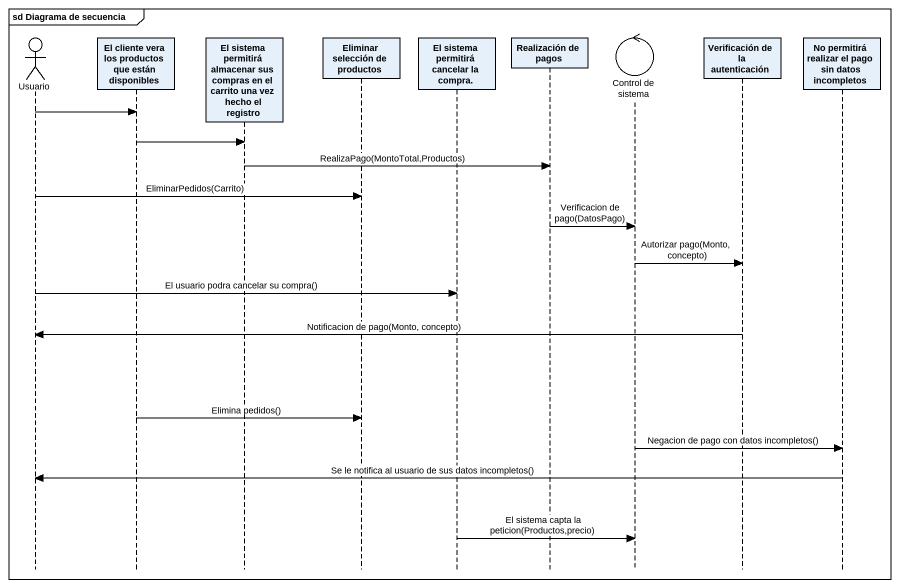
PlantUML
@startuml
mainframe sd Diagrama de secuencia
hide footbox
actor Usuario
participant "El cliente vera los productos que están disponibles" as El_cliente_vera_los
participant "El sistema permitirá almacenar sus compras en el carrito una vez hecho el registro" as El_sistema_permitirá
participant "Eliminar selección de productos" as Eliminar_selección_de
participant "El sistema permitirá cancelar la compra." as El_sistema_permitirá_2
participant "Realización de pagos" as Realización_de_pagos
control "Control de sistema" as Control_de_sistema
participant "Verificación de la autenticación" as Verificación_de_la
participant "No permitirá realizar el pago sin datos incompletos" as No_permitirá_realizar_el

Usuario -> El_cliente_vera_los
El_cliente_vera_los -> El_sistema_permitirá
El_sistema_permitirá -> Realización_de_pagos : RealizaPago(MontoTotal,Productos)
Usuario -> Eliminar_selección_de : EliminarPedidos(Carrito)
Realización_de_pagos -> Control_de_sistema : Verificacion de pago(DatosPago)
Control_de_sistema -> Verificación_de_la : Autorizar pago(Monto, concepto)
Usuario -> El_sistema_permitirá_2 : El usuario podra cancelar su compra()
Verificación_de_la -> Usuario : Notificacion de pago(Monto, concepto)
El_cliente_vera_los -> Eliminar_selección_de : Elimina pedidos()
Control_de_sistema -> No_permitirá_realizar_el : Negacion de pago con datos incompletos()
No_permitirá_realizar_el -> Usuario : Se le notifica al usuario de sus datos incompletos()
El_sistema_permitirá_2 -> Control_de_sistema : El sistema capta la peticion(Productos,precio)
@enduml
